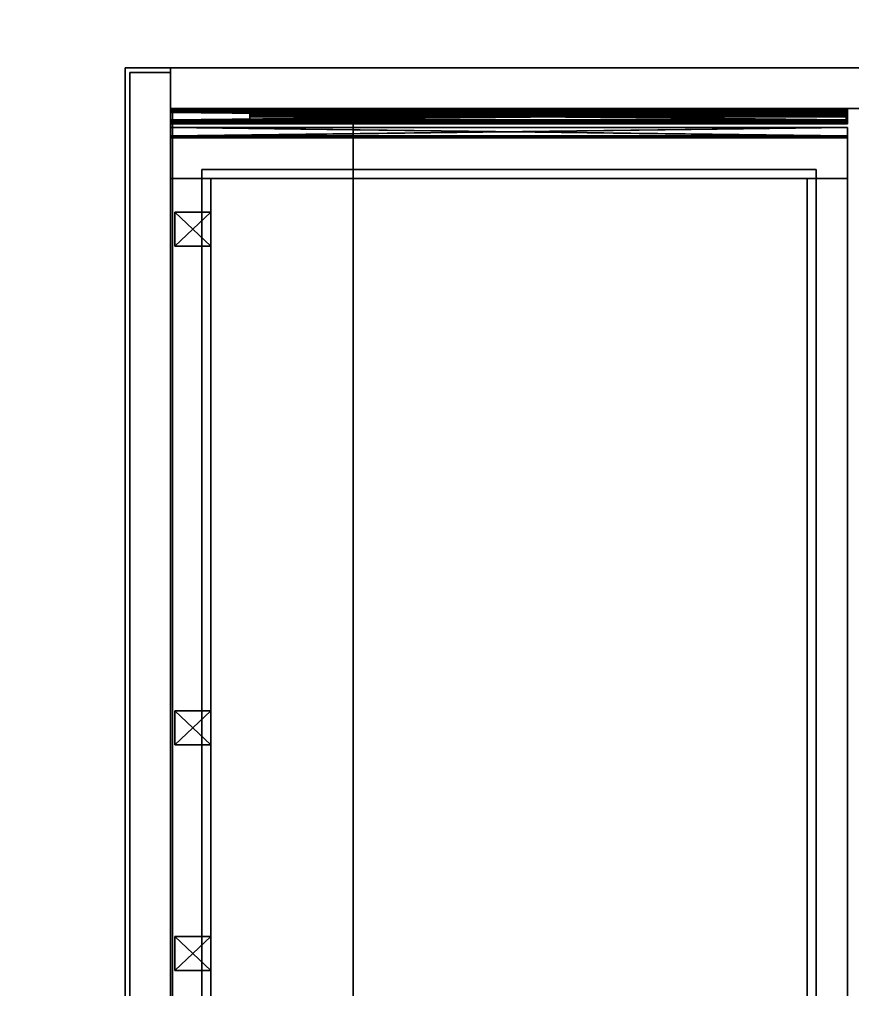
# Model space of a CAD drawing. Extents: x 0 to 4956, y -4930 to 0.
# Drawn here: x 4399.1 to 4768.2, y -3878.3 to -3448.4 of the extents above; entities that cross this region are included whole.
import ezdxf

# ---------------------------------------------------------------- set-up
doc = ezdxf.new("R2010")
doc.units = 0
for name, color, linetype in [('LAYER0', 7, 'CONTINUOUS'), ('LAYER1225', 45, 'CONTINUOUS'), ('LAYER1234', 45, 'CONTINUOUS'), ('LAYER1243', 45, 'CONTINUOUS'), ('LAYER1246', 45, 'CONTINUOUS'), ('LAYER1248', 45, 'CONTINUOUS'), ('LAYER1249', 7, 'CONTINUOUS'), ('LAYER1250', 7, 'CONTINUOUS'), ('LAYER1252', 253, 'CONTINUOUS'), ('LAYER1253', 253, 'CONTINUOUS'), ('LAYER1254', 253, 'CONTINUOUS'), ('LAYER1255', 7, 'CONTINUOUS'), ('LAYER1258', 254, 'CONTINUOUS'), ('LAYER1259', 7, 'CONTINUOUS'), ('LAYER1260', 7, 'CONTINUOUS')]:
    doc.layers.add(name, color=color, linetype=linetype)

msp = doc.modelspace()

# ---------------------------------------------------------------- linework, layer by layer
at = {"layer": 'LAYER0', "invisible_edges": 1}
for points in [[(4956, 0), (0, -4930), (0, 0), (4956, 0)], [(4956, -4930, 5), (0, 0, 5), (0, -4930, 5), (4956, -4930, 5)], [(0, 0, 5), (4956, -4930, 5), (4956, 0, 5), (0, 0, 5)], [(0, -4930), (4956, 0), (4956, -4930), (0, -4930)]]:
    msp.add_3dface(points, dxfattribs=at)
at = {"layer": 'LAYER1225', "invisible_edges": 1}
for points in [[(4816, -4169.844, 555), (4446, -3469.844, 555), (4816, -3469.844, 555), (4816, -4169.844, 555)], [(4446, -3469.844, 555), (4816, -4169.844, 555), (4446, -4169.844, 555), (4446, -3469.844, 555)], [(4816, -3469.844, 573), (4446, -3469.844, 555), (4446, -3469.844, 573), (4816, -3469.844, 573)], [(4446, -3469.844, 555), (4816, -3469.844, 573), (4816, -3469.844, 555), (4446, -3469.844, 555)], [(4446, -4169.844, 573), (4446, -3469.844, 555), (4446, -4169.844, 555), (4446, -4169.844, 573)], [(4446, -3469.844, 555), (4446, -4169.844, 573), (4446, -3469.844, 573), (4446, -3469.844, 555)], [(4446, -4169.844, 573), (4816, -3469.844, 573), (4446, -3469.844, 573), (4446, -4169.844, 573)], [(4816, -3469.844, 573), (4446, -4169.844, 573), (4816, -4169.844, 573), (4816, -3469.844, 573)]]:
    msp.add_3dface(points, dxfattribs=at)
at = {"layer": 'LAYER1234', "invisible_edges": 1}
for points in [[(4816, -4151.844, 306), (4466, -3487.844, 306), (4816, -3487.844, 306), (4816, -4151.844, 306)], [(4466, -3487.844, 306), (4816, -4151.844, 306), (4466, -4151.844, 306), (4466, -3487.844, 306)], [(4816, -3487.844, 324), (4466, -3487.844, 306), (4466, -3487.844, 324), (4816, -3487.844, 324)], [(4466, -3487.844, 306), (4816, -3487.844, 324), (4816, -3487.844, 306), (4466, -3487.844, 306)], [(4466, -4151.844, 324), (4466, -3487.844, 306), (4466, -4151.844, 306), (4466, -4151.844, 324)], [(4466, -3487.844, 306), (4466, -4151.844, 324), (4466, -3487.844, 324), (4466, -3487.844, 306)], [(4466, -4151.844, 324), (4816, -3487.844, 324), (4466, -3487.844, 324), (4466, -4151.844, 324)], [(4816, -3487.844, 324), (4466, -4151.844, 324), (4816, -4151.844, 324), (4816, -3487.844, 324)]]:
    msp.add_3dface(points, dxfattribs=at)
at = {"layer": 'LAYER1243', "invisible_edges": 1}
for points in [[(4816, -3469.844, 305), (4466, -3487.844, 305), (4466, -3469.844, 305), (4816, -3469.844, 305)], [(4466, -3487.844, 305), (4816, -3469.844, 305), (4816, -3487.844, 305), (4466, -3487.844, 305)], [(4466, -3469.844, 555), (4466, -3487.844, 305), (4466, -3487.844, 555), (4466, -3469.844, 555)], [(4466, -3487.844, 305), (4466, -3469.844, 555), (4466, -3469.844, 305), (4466, -3487.844, 305)], [(4816, -3487.844, 555), (4466, -3469.844, 555), (4466, -3487.844, 555), (4816, -3487.844, 555)], [(4466, -3469.844, 555), (4816, -3487.844, 555), (4816, -3469.844, 555), (4466, -3469.844, 555)], [(4466, -3469.844, 555), (4816, -3469.844, 305), (4466, -3469.844, 305), (4466, -3469.844, 555)], [(4816, -3469.844, 305), (4466, -3469.844, 555), (4816, -3469.844, 555), (4816, -3469.844, 305)], [(4816, -3487.844, 555), (4466, -3487.844, 305), (4816, -3487.844, 305), (4816, -3487.844, 555)], [(4466, -3487.844, 305), (4816, -3487.844, 555), (4466, -3487.844, 555), (4466, -3487.844, 305)]]:
    msp.add_3dface(points, dxfattribs=at)
at = {"layer": 'LAYER1246', "invisible_edges": 1}
for points in [[(4547, -4151.844, 536.5), (4467, -3487.844, 536.5), (4547, -3487.844, 536.5), (4547, -4151.844, 536.5)], [(4467, -3487.844, 536.5), (4547, -4151.844, 536.5), (4467, -4151.844, 536.5), (4467, -3487.844, 536.5)], [(4547, -3487.844, 554.5), (4467, -3487.844, 536.5), (4467, -3487.844, 554.5), (4547, -3487.844, 554.5)], [(4467, -3487.844, 536.5), (4547, -3487.844, 554.5), (4547, -3487.844, 536.5), (4467, -3487.844, 536.5)], [(4467, -4151.844, 554.5), (4467, -3487.844, 536.5), (4467, -4151.844, 536.5), (4467, -4151.844, 554.5)], [(4467, -3487.844, 536.5), (4467, -4151.844, 554.5), (4467, -3487.844, 554.5), (4467, -3487.844, 536.5)], [(4467, -4151.844, 554.5), (4547, -3487.844, 554.5), (4467, -3487.844, 554.5), (4467, -4151.844, 554.5)], [(4547, -3487.844, 554.5), (4467, -4151.844, 554.5), (4547, -4151.844, 554.5), (4547, -3487.844, 554.5)], [(4547, -3487.844, 554.5), (4547, -4151.844, 536.5), (4547, -3487.844, 536.5), (4547, -3487.844, 554.5)], [(4547, -4151.844, 536.5), (4547, -3487.844, 554.5), (4547, -4151.844, 554.5), (4547, -4151.844, 536.5)]]:
    msp.add_3dface(points, dxfattribs=at)
at = {"layer": 'LAYER1248', "invisible_edges": 1}
for points in [[(4448, -3471.844, 308), (4466, -4167.844, 308), (4448, -4167.844, 308), (4448, -3471.844, 308)], [(4466, -4167.844, 308), (4448, -3471.844, 308), (4466, -3471.844, 308), (4466, -4167.844, 308)], [(4466, -3471.844, 551), (4448, -4167.844, 551), (4466, -4167.844, 551), (4466, -3471.844, 551)], [(4448, -4167.844, 551), (4466, -3471.844, 551), (4448, -3471.844, 551), (4448, -4167.844, 551)], [(4448, -3471.844, 308), (4466, -3471.844, 551), (4466, -3471.844, 308), (4448, -3471.844, 308)], [(4466, -3471.844, 551), (4448, -3471.844, 308), (4448, -3471.844, 551), (4466, -3471.844, 551)], [(4448, -4167.844, 551), (4448, -3471.844, 308), (4448, -4167.844, 308), (4448, -4167.844, 551)], [(4448, -3471.844, 308), (4448, -4167.844, 551), (4448, -3471.844, 551), (4448, -3471.844, 308)], [(4466, -3471.844, 551), (4466, -4167.844, 308), (4466, -3471.844, 308), (4466, -3471.844, 551)], [(4466, -4167.844, 308), (4466, -3471.844, 551), (4466, -4167.844, 551), (4466, -4167.844, 308)]]:
    msp.add_3dface(points, dxfattribs=at)
at = {"layer": 'LAYER1249', "invisible_edges": 1}
for points in [[(4748, -3518.844, 530), (4766, -3518.844, 330), (4748, -3518.844, 330), (4748, -3518.844, 530)], [(4766, -3518.844, 330), (4748, -3518.844, 530), (4766, -3518.844, 530), (4766, -3518.844, 330)], [(4748, -4120.844, 330), (4766, -3518.844, 330), (4766, -4120.844, 330), (4748, -4120.844, 330)], [(4766, -3518.844, 330), (4748, -4120.844, 330), (4748, -3518.844, 330), (4766, -3518.844, 330)], [(4748, -3518.844, 530), (4766, -4120.844, 530), (4766, -3518.844, 530), (4748, -3518.844, 530)], [(4766, -4120.844, 530), (4748, -3518.844, 530), (4748, -4120.844, 530), (4766, -4120.844, 530)], [(4748, -4120.844, 330), (4748, -3518.844, 530), (4748, -3518.844, 330), (4748, -4120.844, 330)], [(4748, -3518.844, 530), (4748, -4120.844, 330), (4748, -4120.844, 530), (4748, -3518.844, 530)], [(4766, -4120.844, 530), (4766, -3518.844, 330), (4766, -3518.844, 530), (4766, -4120.844, 530)], [(4766, -3518.844, 330), (4766, -4120.844, 530), (4766, -4120.844, 330), (4766, -3518.844, 330)]]:
    msp.add_3dface(points, dxfattribs=at)
at = {"layer": 'LAYER1250', "invisible_edges": 1}
for points in [[(4466, -3518.844, 530), (4466, -4120.844, 330), (4466, -4120.844, 530), (4466, -3518.844, 530)], [(4466, -4120.844, 330), (4466, -3518.844, 530), (4466, -3518.844, 330), (4466, -4120.844, 330)], [(4484, -3518.844, 330), (4466, -4120.844, 330), (4466, -3518.844, 330), (4484, -3518.844, 330)], [(4466, -4120.844, 330), (4484, -3518.844, 330), (4484, -4120.844, 330), (4466, -4120.844, 330)], [(4466, -3518.844, 530), (4484, -3518.844, 330), (4466, -3518.844, 330), (4466, -3518.844, 530)], [(4484, -3518.844, 330), (4466, -3518.844, 530), (4484, -3518.844, 530), (4484, -3518.844, 330)], [(4484, -4120.844, 530), (4466, -3518.844, 530), (4466, -4120.844, 530), (4484, -4120.844, 530)], [(4466, -3518.844, 530), (4484, -4120.844, 530), (4484, -3518.844, 530), (4466, -3518.844, 530)], [(4484, -3518.844, 330), (4484, -4120.844, 530), (4484, -4120.844, 330), (4484, -3518.844, 330)], [(4484, -4120.844, 530), (4484, -3518.844, 330), (4484, -3518.844, 530), (4484, -4120.844, 530)]]:
    msp.add_3dface(points, dxfattribs=at)
at = {"layer": 'LAYER1252'}
for points in [[(4468, -3548.844, 415), (4468, -3533.844, 415), (4484, -3548.844, 415), (4468, -3548.844, 415)], [(4484, -3548.844, 415), (4468, -3533.844, 415), (4484, -3533.844, 415), (4484, -3548.844, 415)], [(4484, -3548.844, 430), (4484, -3533.844, 430), (4468, -3548.844, 430), (4484, -3548.844, 430)], [(4468, -3548.844, 430), (4484, -3533.844, 430), (4468, -3533.844, 430), (4468, -3548.844, 430)], [(4468, -3548.844, 415), (4468, -3548.844, 430), (4468, -3533.844, 415), (4468, -3548.844, 415)], [(4468, -3533.844, 415), (4468, -3548.844, 430), (4468, -3533.844, 430), (4468, -3533.844, 415)], [(4468, -3533.844, 415), (4468, -3533.844, 430), (4484, -3533.844, 415), (4468, -3533.844, 415)], [(4484, -3533.844, 415), (4468, -3533.844, 430), (4484, -3533.844, 430), (4484, -3533.844, 415)], [(4484, -3548.844, 415), (4484, -3533.844, 415), (4484, -3548.844, 430), (4484, -3548.844, 415)], [(4484, -3548.844, 430), (4484, -3533.844, 415), (4484, -3533.844, 430), (4484, -3548.844, 430)], [(4484, -3548.844, 415), (4484, -3548.844, 430), (4468, -3548.844, 415), (4484, -3548.844, 415)], [(4468, -3548.844, 415), (4484, -3548.844, 430), (4468, -3548.844, 430), (4468, -3548.844, 415)]]:
    msp.add_3dface(points, dxfattribs=at)
at = {"layer": 'LAYER1253'}
for points in [[(4468, -3869.844, 415), (4468, -3854.844, 415), (4484, -3869.844, 415), (4468, -3869.844, 415)], [(4484, -3869.844, 415), (4468, -3854.844, 415), (4484, -3854.844, 415), (4484, -3869.844, 415)], [(4484, -3869.844, 430), (4484, -3854.844, 430), (4468, -3869.844, 430), (4484, -3869.844, 430)], [(4468, -3869.844, 430), (4484, -3854.844, 430), (4468, -3854.844, 430), (4468, -3869.844, 430)], [(4468, -3869.844, 415), (4468, -3869.844, 430), (4468, -3854.844, 415), (4468, -3869.844, 415)], [(4468, -3854.844, 415), (4468, -3869.844, 430), (4468, -3854.844, 430), (4468, -3854.844, 415)], [(4468, -3854.844, 415), (4468, -3854.844, 430), (4484, -3854.844, 415), (4468, -3854.844, 415)], [(4484, -3854.844, 415), (4468, -3854.844, 430), (4484, -3854.844, 430), (4484, -3854.844, 415)], [(4484, -3869.844, 415), (4484, -3854.844, 415), (4484, -3869.844, 430), (4484, -3869.844, 415)], [(4484, -3869.844, 430), (4484, -3854.844, 415), (4484, -3854.844, 430), (4484, -3869.844, 430)], [(4484, -3869.844, 415), (4484, -3869.844, 430), (4468, -3869.844, 415), (4484, -3869.844, 415)], [(4468, -3869.844, 415), (4484, -3869.844, 430), (4468, -3869.844, 430), (4468, -3869.844, 415)]]:
    msp.add_3dface(points, dxfattribs=at)
at = {"layer": 'LAYER1254'}
for points in [[(4468, -3769.844, 415), (4468, -3754.844, 415), (4484, -3769.844, 415), (4468, -3769.844, 415)], [(4484, -3769.844, 415), (4468, -3754.844, 415), (4484, -3754.844, 415), (4484, -3769.844, 415)], [(4484, -3769.844, 430), (4484, -3754.844, 430), (4468, -3769.844, 430), (4484, -3769.844, 430)], [(4468, -3769.844, 430), (4484, -3754.844, 430), (4468, -3754.844, 430), (4468, -3769.844, 430)], [(4468, -3769.844, 415), (4468, -3769.844, 430), (4468, -3754.844, 415), (4468, -3769.844, 415)], [(4468, -3754.844, 415), (4468, -3769.844, 430), (4468, -3754.844, 430), (4468, -3754.844, 415)], [(4468, -3754.844, 415), (4468, -3754.844, 430), (4484, -3754.844, 415), (4468, -3754.844, 415)], [(4484, -3754.844, 415), (4468, -3754.844, 430), (4484, -3754.844, 430), (4484, -3754.844, 415)], [(4484, -3769.844, 415), (4484, -3754.844, 415), (4484, -3769.844, 430), (4484, -3769.844, 415)], [(4484, -3769.844, 430), (4484, -3754.844, 415), (4484, -3754.844, 430), (4484, -3769.844, 430)], [(4484, -3769.844, 415), (4484, -3769.844, 430), (4468, -3769.844, 415), (4484, -3769.844, 415)], [(4468, -3769.844, 415), (4484, -3769.844, 430), (4468, -3769.844, 430), (4468, -3769.844, 415)]]:
    msp.add_3dface(points, dxfattribs=at)
at = {"layer": 'LAYER1255', "invisible_edges": 1}
for points in [[(4466, -3500.844, 330), (4766, -3518.844, 330), (4466, -3518.844, 330), (4466, -3500.844, 330)], [(4766, -3518.844, 330), (4466, -3500.844, 330), (4766, -3500.844, 330), (4766, -3518.844, 330)], [(4466, -3518.844, 530), (4466, -3500.844, 330), (4466, -3518.844, 330), (4466, -3518.844, 530)], [(4466, -3500.844, 330), (4466, -3518.844, 530), (4466, -3500.844, 530), (4466, -3500.844, 330)], [(4766, -3500.844, 530), (4466, -3518.844, 530), (4766, -3518.844, 530), (4766, -3500.844, 530)], [(4466, -3518.844, 530), (4766, -3500.844, 530), (4466, -3500.844, 530), (4466, -3518.844, 530)], [(4466, -3500.844, 330), (4766, -3500.844, 530), (4766, -3500.844, 330), (4466, -3500.844, 330)], [(4766, -3500.844, 530), (4466, -3500.844, 330), (4466, -3500.844, 530), (4766, -3500.844, 530)], [(4766, -3500.844, 530), (4766, -3518.844, 330), (4766, -3500.844, 330), (4766, -3500.844, 530)], [(4766, -3518.844, 330), (4766, -3500.844, 530), (4766, -3518.844, 530), (4766, -3518.844, 330)], [(4466, -3518.844, 530), (4766, -3518.844, 330), (4766, -3518.844, 530), (4466, -3518.844, 530)], [(4766, -3518.844, 330), (4466, -3518.844, 530), (4466, -3518.844, 330), (4766, -3518.844, 330)]]:
    msp.add_3dface(points, dxfattribs=at)
at = {"layer": 'LAYER1258'}
for points in [[(4466, -3496.294, 441.5), (4466, -3500.114, 441.5), (4766, -3500.114, 441.5), (4466, -3496.294, 441.5)], [(4466, -3496.294, 441.5), (4766, -3500.114, 441.5), (4766, -3496.294, 441.5), (4466, -3496.294, 441.5)], [(4466, -3496.294, 440.47), (4466, -3496.294, 441.5), (4766, -3496.294, 441.5), (4466, -3496.294, 440.47)], [(4466, -3496.294, 440.47), (4766, -3496.294, 441.5), (4766, -3496.294, 440.47), (4466, -3496.294, 440.47)], [(4466, -3499.904, 440.47), (4466, -3496.294, 440.47), (4766, -3496.294, 440.47), (4466, -3499.904, 440.47)], [(4466, -3499.904, 440.47), (4766, -3496.294, 440.47), (4766, -3499.904, 440.47), (4466, -3499.904, 440.47)], [(4466, -3496.294, 419.06), (4466, -3499.904, 419.06), (4766, -3499.904, 419.06), (4466, -3496.294, 419.06)], [(4466, -3496.294, 419.06), (4766, -3499.904, 419.06), (4766, -3496.294, 419.06), (4466, -3496.294, 419.06)], [(4466, -3496.294, 418.02), (4466, -3496.294, 419.06), (4766, -3496.294, 419.06), (4466, -3496.294, 418.02)], [(4466, -3496.294, 418.02), (4766, -3496.294, 419.06), (4766, -3496.294, 418.02), (4466, -3496.294, 418.02)], [(4466, -3500.114, 418.02), (4466, -3496.294, 418.02), (4766, -3496.294, 418.02), (4466, -3500.114, 418.02)], [(4466, -3500.114, 418.02), (4766, -3496.294, 418.02), (4766, -3500.114, 418.02), (4466, -3500.114, 418.02)], [(4466, -3499.904, 419.06), (4466, -3499.904, 440.47), (4766, -3499.904, 440.47), (4466, -3499.904, 419.06)], [(4466, -3499.904, 419.06), (4766, -3499.904, 440.47), (4766, -3499.904, 419.06), (4466, -3499.904, 419.06)], [(4466, -3500.594, 441.26), (4766, -3500.594, 441.26), (4766, -3500.114, 441.5), (4466, -3500.594, 441.26)], [(4466, -3500.594, 441.26), (4766, -3500.114, 441.5), (4466, -3500.114, 441.5), (4466, -3500.594, 441.26)], [(4466, -3500.114, 418.02), (4766, -3500.114, 418.02), (4766, -3500.594, 418.26), (4466, -3500.114, 418.02)], [(4466, -3500.114, 418.02), (4766, -3500.594, 418.26), (4466, -3500.594, 418.26), (4466, -3500.114, 418.02)], [(4466, -3500.794, 440.7), (4766, -3500.794, 440.7), (4766, -3500.594, 441.26), (4466, -3500.794, 440.7)], [(4466, -3500.794, 440.7), (4766, -3500.594, 441.26), (4466, -3500.594, 441.26), (4466, -3500.794, 440.7)], [(4466, -3500.594, 418.26), (4766, -3500.594, 418.26), (4766, -3500.794, 418.81), (4466, -3500.594, 418.26)], [(4466, -3500.594, 418.26), (4766, -3500.794, 418.81), (4466, -3500.794, 418.81), (4466, -3500.594, 418.26)], [(4466, -3500.794, 440.7), (4466, -3500.794, 418.81), (4766, -3500.794, 418.81), (4466, -3500.794, 440.7)], [(4466, -3500.794, 440.7), (4766, -3500.794, 418.81), (4766, -3500.794, 440.7), (4466, -3500.794, 440.7)]]:
    msp.add_3dface(points, dxfattribs=at)
at = {"layer": 'LAYER1259'}
for points in [[(4466, -3487.844, 413.7), (4466, -3487.844, 454.3), (4765.99, -3487.844, 454.3), (4466, -3487.844, 413.7)], [(4466, -3487.844, 413.7), (4765.99, -3487.844, 454.3), (4765.99, -3487.844, 413.7), (4466, -3487.844, 413.7)], [(4765.99, -3487.844, 454.3), (4466, -3487.844, 454.3), (4466, -3488.374, 455.85), (4765.99, -3487.844, 454.3)], [(4765.99, -3487.844, 454.3), (4466, -3488.374, 455.85), (4765.99, -3488.374, 455.85), (4765.99, -3487.844, 454.3)], [(4765.99, -3488.374, 412.14), (4466, -3488.374, 412.14), (4466, -3487.844, 413.7), (4765.99, -3488.374, 412.14)], [(4765.99, -3488.374, 412.14), (4466, -3487.844, 413.7), (4765.99, -3487.844, 413.7), (4765.99, -3488.374, 412.14)], [(4765.99, -3487.844, 454.3), (4466, -3488.374, 455.85), (4466, -3487.844, 454.3), (4765.99, -3487.844, 454.3)], [(4466, -3487.844, 413.7), (4765.99, -3487.844, 454.3), (4466, -3487.844, 454.3), (4466, -3487.844, 413.7)], [(4765.99, -3487.844, 454.3), (4765.99, -3488.374, 455.85), (4466, -3488.374, 455.85), (4765.99, -3487.844, 454.3)], [(4466, -3487.844, 413.7), (4765.99, -3487.844, 413.7), (4765.99, -3487.844, 454.3), (4466, -3487.844, 413.7)], [(4765.99, -3488.374, 412.14), (4765.99, -3487.844, 413.7), (4466, -3487.844, 413.7), (4765.99, -3488.374, 412.14)], [(4765.99, -3488.374, 412.14), (4466, -3487.844, 413.7), (4466, -3488.374, 412.14), (4765.99, -3488.374, 412.14)], [(4765.99, -3488.374, 455.85), (4466, -3488.374, 455.85), (4466, -3489.644, 456.5), (4765.99, -3488.374, 455.85)], [(4765.99, -3488.374, 455.85), (4466, -3489.644, 456.5), (4765.99, -3489.644, 456.5), (4765.99, -3488.374, 455.85)], [(4765.99, -3489.644, 411.5), (4466, -3489.644, 411.5), (4466, -3488.374, 412.14), (4765.99, -3489.644, 411.5)], [(4765.99, -3489.644, 411.5), (4466, -3488.374, 412.14), (4765.99, -3488.374, 412.14), (4765.99, -3489.644, 411.5)], [(4765.99, -3488.374, 455.85), (4765.99, -3489.644, 456.5), (4466, -3489.644, 456.5), (4765.99, -3488.374, 455.85)], [(4765.99, -3488.374, 455.85), (4466, -3489.644, 456.5), (4466, -3488.374, 455.85), (4765.99, -3488.374, 455.85)], [(4765.99, -3489.644, 411.5), (4466, -3488.374, 412.14), (4466, -3489.644, 411.5), (4765.99, -3489.644, 411.5)], [(4765.99, -3489.644, 411.5), (4765.99, -3488.374, 412.14), (4466, -3488.374, 412.14), (4765.99, -3489.644, 411.5)], [(4466, -3488.754, 454.3), (4765.99, -3488.754, 454.3), (4765.99, -3489.004, 455.08), (4466, -3488.754, 454.3)], [(4466, -3488.754, 454.3), (4765.99, -3489.004, 455.08), (4466, -3489.004, 455.08), (4466, -3488.754, 454.3)], [(4466, -3488.754, 454.3), (4466, -3488.754, 413.7), (4765.99, -3488.754, 413.7), (4466, -3488.754, 454.3)], [(4466, -3488.754, 454.3), (4765.99, -3488.754, 413.7), (4765.99, -3488.754, 454.3), (4466, -3488.754, 454.3)], [(4466, -3489.004, 412.92), (4765.99, -3489.004, 412.92), (4765.99, -3488.754, 413.7), (4466, -3489.004, 412.92)], [(4466, -3489.004, 412.92), (4765.99, -3488.754, 413.7), (4466, -3488.754, 413.7), (4466, -3489.004, 412.92)], [(4466, -3488.754, 454.3), (4466, -3489.004, 455.08), (4765.99, -3489.004, 455.08), (4466, -3488.754, 454.3)], [(4466, -3488.754, 454.3), (4765.99, -3488.754, 413.7), (4466, -3488.754, 413.7), (4466, -3488.754, 454.3)], [(4466, -3488.754, 454.3), (4765.99, -3489.004, 455.08), (4765.99, -3488.754, 454.3), (4466, -3488.754, 454.3)], [(4466, -3488.754, 454.3), (4765.99, -3488.754, 454.3), (4765.99, -3488.754, 413.7), (4466, -3488.754, 454.3)], [(4466, -3489.004, 412.92), (4466, -3488.754, 413.7), (4765.99, -3488.754, 413.7), (4466, -3489.004, 412.92)], [(4466, -3489.004, 412.92), (4765.99, -3488.754, 413.7), (4765.99, -3489.004, 412.92), (4466, -3489.004, 412.92)], [(4466, -3489.004, 455.08), (4765.99, -3489.004, 455.08), (4765.99, -3489.644, 455.4), (4466, -3489.004, 455.08)], [(4466, -3489.004, 455.08), (4765.99, -3489.644, 455.4), (4466, -3489.644, 455.4), (4466, -3489.004, 455.08)], [(4466, -3489.004, 412.92), (4466, -3489.644, 412.6), (4765.99, -3489.644, 412.6), (4466, -3489.004, 412.92)], [(4466, -3489.004, 412.92), (4765.99, -3489.644, 412.6), (4765.99, -3489.004, 412.92), (4466, -3489.004, 412.92)], [(4466, -3489.004, 455.08), (4466, -3489.644, 455.4), (4765.99, -3489.644, 455.4), (4466, -3489.004, 455.08)], [(4466, -3489.004, 455.08), (4765.99, -3489.644, 455.4), (4765.99, -3489.004, 455.08), (4466, -3489.004, 455.08)], [(4466, -3489.004, 412.92), (4765.99, -3489.644, 412.6), (4466, -3489.644, 412.6), (4466, -3489.004, 412.92)], [(4466, -3489.004, 412.92), (4765.99, -3489.004, 412.92), (4765.99, -3489.644, 412.6), (4466, -3489.004, 412.92)], [(4466, -3489.644, 456.5), (4466, -3492.864, 456.5), (4765.99, -3492.864, 456.5), (4466, -3489.644, 456.5)], [(4466, -3489.644, 456.5), (4765.99, -3492.864, 456.5), (4765.99, -3489.644, 456.5), (4466, -3489.644, 456.5)], [(4466, -3492.864, 455.4), (4466, -3489.644, 455.4), (4765.99, -3489.644, 455.4), (4466, -3492.864, 455.4)], [(4466, -3492.864, 455.4), (4765.99, -3489.644, 455.4), (4765.99, -3492.864, 455.4), (4466, -3492.864, 455.4)], [(4466, -3492.864, 411.5), (4466, -3489.644, 411.5), (4765.99, -3489.644, 411.5), (4466, -3492.864, 411.5)], [(4466, -3492.864, 411.5), (4765.99, -3489.644, 411.5), (4765.99, -3492.864, 411.5), (4466, -3492.864, 411.5)], [(4466, -3489.644, 412.6), (4466, -3492.864, 412.6), (4765.99, -3492.864, 412.6), (4466, -3489.644, 412.6)], [(4466, -3489.644, 412.6), (4765.99, -3492.864, 412.6), (4765.99, -3489.644, 412.6), (4466, -3489.644, 412.6)], [(4466, -3492.864, 455.4), (4765.99, -3489.644, 455.4), (4466, -3489.644, 455.4), (4466, -3492.864, 455.4)], [(4466, -3489.644, 456.5), (4765.99, -3492.864, 456.5), (4466, -3492.864, 456.5), (4466, -3489.644, 456.5)], [(4466, -3489.644, 456.5), (4765.99, -3489.644, 456.5), (4765.99, -3492.864, 456.5), (4466, -3489.644, 456.5)], [(4466, -3492.864, 455.4), (4765.99, -3492.864, 455.4), (4765.99, -3489.644, 455.4), (4466, -3492.864, 455.4)], [(4466, -3492.864, 411.5), (4765.99, -3489.644, 411.5), (4466, -3489.644, 411.5), (4466, -3492.864, 411.5)], [(4466, -3492.864, 411.5), (4765.99, -3492.864, 411.5), (4765.99, -3489.644, 411.5), (4466, -3492.864, 411.5)], [(4466, -3489.644, 412.6), (4765.99, -3489.644, 412.6), (4765.99, -3492.864, 412.6), (4466, -3489.644, 412.6)], [(4466, -3489.644, 412.6), (4765.99, -3492.864, 412.6), (4466, -3492.864, 412.6), (4466, -3489.644, 412.6)], [(4765.34, -3489.314, 415.73), (4501.16, -3489.314, 415.73), (4501.16, -3488.944, 416.88), (4765.34, -3489.314, 415.73)], [(4765.34, -3489.314, 415.73), (4501.16, -3488.944, 416.88), (4765.34, -3488.944, 416.88), (4765.34, -3489.314, 415.73)], [(4765.34, -3488.944, 419.34), (4765.34, -3488.944, 416.88), (4501.16, -3488.944, 416.88), (4765.34, -3488.944, 419.34)], [(4765.34, -3488.944, 419.34), (4501.16, -3488.944, 416.88), (4501.16, -3488.944, 419.34), (4765.34, -3488.944, 419.34)], [(4765.34, -3489.174, 420.23), (4765.34, -3488.944, 419.34), (4501.16, -3488.944, 419.34), (4765.34, -3489.174, 420.23)], [(4765.34, -3489.174, 420.23), (4501.16, -3488.944, 419.34), (4501.16, -3489.174, 420.23), (4765.34, -3489.174, 420.23)], [(4765.34, -3488.944, 438.7), (4765.34, -3489.174, 437.81), (4501.16, -3489.174, 437.81), (4765.34, -3488.944, 438.7)], [(4765.34, -3488.944, 438.7), (4501.16, -3489.174, 437.81), (4501.16, -3488.944, 438.7), (4765.34, -3488.944, 438.7)], [(4765.34, -3488.944, 440.7), (4765.34, -3488.944, 438.7), (4501.16, -3488.944, 438.7), (4765.34, -3488.944, 440.7)], [(4765.34, -3488.944, 440.7), (4501.16, -3488.944, 438.7), (4501.16, -3488.944, 440.7), (4765.34, -3488.944, 440.7)], [(4765.34, -3488.944, 440.7), (4501.16, -3488.944, 440.7), (4501.16, -3489.344, 441.83), (4765.34, -3488.944, 440.7)], [(4765.34, -3488.944, 440.7), (4501.16, -3489.344, 441.83), (4765.34, -3489.344, 441.83), (4765.34, -3488.944, 440.7)], [(4765.34, -3488.944, 440.7), (4501.16, -3488.944, 440.7), (4501.16, -3488.944, 438.7), (4765.34, -3488.944, 440.7)], [(4765.34, -3488.944, 440.7), (4501.16, -3489.344, 441.83), (4501.16, -3488.944, 440.7), (4765.34, -3488.944, 440.7)], [(4765.34, -3488.944, 438.7), (4501.16, -3488.944, 438.7), (4501.16, -3489.174, 437.81), (4765.34, -3488.944, 438.7)], [(4765.34, -3488.944, 419.34), (4501.16, -3488.944, 419.34), (4501.16, -3488.944, 416.88), (4765.34, -3488.944, 419.34)], [(4765.34, -3489.174, 420.23), (4501.16, -3489.174, 420.23), (4501.16, -3488.944, 419.34), (4765.34, -3489.174, 420.23)], [(4765.34, -3489.314, 415.73), (4501.16, -3488.944, 416.88), (4501.16, -3489.314, 415.73), (4765.34, -3489.314, 415.73)], [(4765.34, -3488.944, 438.7), (4501.16, -3489.174, 437.81), (4765.34, -3489.174, 437.81), (4765.34, -3488.944, 438.7)], [(4765.34, -3488.944, 440.7), (4501.16, -3488.944, 438.7), (4765.34, -3488.944, 438.7), (4765.34, -3488.944, 440.7)], [(4765.34, -3488.944, 440.7), (4765.34, -3489.344, 441.83), (4501.16, -3489.344, 441.83), (4765.34, -3488.944, 440.7)], [(4765.34, -3489.174, 420.23), (4501.16, -3488.944, 419.34), (4765.34, -3488.944, 419.34), (4765.34, -3489.174, 420.23)], [(4765.34, -3488.944, 419.34), (4501.16, -3488.944, 416.88), (4765.34, -3488.944, 416.88), (4765.34, -3488.944, 419.34)], [(4765.34, -3489.314, 415.73), (4765.34, -3488.944, 416.88), (4501.16, -3488.944, 416.88), (4765.34, -3489.314, 415.73)], [(4765.34, -3489.174, 420.23), (4501.16, -3489.174, 420.23), (4501.16, -3489.814, 420.81), (4765.34, -3489.174, 420.23)], [(4765.34, -3489.174, 420.23), (4501.16, -3489.814, 420.81), (4765.34, -3489.814, 420.81), (4765.34, -3489.174, 420.23)], [(4765.34, -3489.814, 429.63), (4501.16, -3489.814, 429.63), (4501.16, -3489.174, 437.81), (4765.34, -3489.814, 429.63)], [(4765.34, -3489.814, 429.63), (4501.16, -3489.174, 437.81), (4765.34, -3489.174, 437.81), (4765.34, -3489.814, 429.63)], [(4765.34, -3489.814, 429.63), (4501.16, -3489.174, 437.81), (4501.16, -3489.814, 429.63), (4765.34, -3489.814, 429.63)], [(4765.34, -3489.174, 420.23), (4501.16, -3489.814, 420.81), (4501.16, -3489.174, 420.23), (4765.34, -3489.174, 420.23)], [(4765.34, -3489.814, 429.63), (4765.34, -3489.174, 437.81), (4501.16, -3489.174, 437.81), (4765.34, -3489.814, 429.63)], [(4765.34, -3489.174, 420.23), (4765.34, -3489.814, 420.81), (4501.16, -3489.814, 420.81), (4765.34, -3489.174, 420.23)], [(4765.34, -3489.314, 415.73), (4765.34, -3490.334, 415.29), (4501.16, -3490.334, 415.29), (4765.34, -3489.314, 415.73)], [(4765.34, -3489.314, 415.73), (4501.16, -3490.334, 415.29), (4501.16, -3489.314, 415.73), (4765.34, -3489.314, 415.73)], [(4765.34, -3489.314, 415.73), (4501.16, -3489.314, 415.73), (4501.16, -3490.334, 415.29), (4765.34, -3489.314, 415.73)], [(4765.34, -3489.314, 415.73), (4501.16, -3490.334, 415.29), (4765.34, -3490.334, 415.29), (4765.34, -3489.314, 415.73)], [(4765.34, -3489.344, 441.83), (4501.16, -3489.344, 441.83), (4501.16, -3490.334, 442.3), (4765.34, -3489.344, 441.83)], [(4765.34, -3489.344, 441.83), (4501.16, -3490.334, 442.3), (4765.34, -3490.334, 442.3), (4765.34, -3489.344, 441.83)], [(4765.34, -3489.344, 441.83), (4501.16, -3490.334, 442.3), (4501.16, -3489.344, 441.83), (4765.34, -3489.344, 441.83)], [(4765.34, -3489.344, 441.83), (4765.34, -3490.334, 442.3), (4501.16, -3490.334, 442.3), (4765.34, -3489.344, 441.83)], [(4501.16, -3490.444, 421.39), (4765.34, -3490.444, 421.39), (4765.34, -3489.814, 420.81), (4501.16, -3490.444, 421.39)], [(4501.16, -3490.444, 421.39), (4765.34, -3489.814, 420.81), (4501.16, -3489.814, 420.81), (4501.16, -3490.444, 421.39)], [(4501.16, -3489.814, 429.63), (4765.34, -3489.814, 429.63), (4765.34, -3490.444, 429.04), (4501.16, -3489.814, 429.63)], [(4501.16, -3489.814, 429.63), (4765.34, -3490.444, 429.04), (4501.16, -3490.444, 429.04), (4501.16, -3489.814, 429.63)], [(4501.16, -3489.814, 429.63), (4501.16, -3490.444, 429.04), (4765.34, -3490.444, 429.04), (4501.16, -3489.814, 429.63)], [(4501.16, -3490.444, 421.39), (4501.16, -3489.814, 420.81), (4765.34, -3489.814, 420.81), (4501.16, -3490.444, 421.39)], [(4501.16, -3489.814, 429.63), (4765.34, -3490.444, 429.04), (4765.34, -3489.814, 429.63), (4501.16, -3489.814, 429.63)], [(4501.16, -3490.444, 421.39), (4765.34, -3489.814, 420.81), (4765.34, -3490.444, 421.39), (4501.16, -3490.444, 421.39)], [(4501.16, -3489.834, 440.7), (4765.34, -3489.834, 440.7), (4765.34, -3489.974, 441.09), (4501.16, -3489.834, 440.7)], [(4501.16, -3489.834, 440.7), (4765.34, -3489.974, 441.09), (4501.16, -3489.974, 441.09), (4501.16, -3489.834, 440.7)], [(4765.34, -3489.834, 438.7), (4765.34, -3489.834, 440.7), (4501.16, -3489.834, 440.7), (4765.34, -3489.834, 438.7)], [(4765.34, -3489.834, 438.7), (4501.16, -3489.834, 440.7), (4501.16, -3489.834, 438.7), (4765.34, -3489.834, 438.7)], [(4501.16, -3489.924, 438.39), (4765.34, -3489.924, 438.39), (4765.34, -3489.834, 438.7), (4501.16, -3489.924, 438.39)], [(4501.16, -3489.924, 438.39), (4765.34, -3489.834, 438.7), (4501.16, -3489.834, 438.7), (4501.16, -3489.924, 438.39)], [(4501.16, -3489.834, 419.34), (4765.34, -3489.834, 419.34), (4765.34, -3489.924, 419.65), (4501.16, -3489.834, 419.34)], [(4501.16, -3489.834, 419.34), (4765.34, -3489.924, 419.65), (4501.16, -3489.924, 419.65), (4501.16, -3489.834, 419.34)], [(4765.34, -3489.834, 416.85), (4765.34, -3489.834, 419.34), (4501.16, -3489.834, 419.34), (4765.34, -3489.834, 416.85)], [(4765.34, -3489.834, 416.85), (4501.16, -3489.834, 419.34), (4501.16, -3489.834, 416.85), (4765.34, -3489.834, 416.85)], [(4765.34, -3489.944, 416.47), (4765.34, -3489.834, 416.85), (4501.16, -3489.834, 416.85), (4765.34, -3489.944, 416.47)], [(4765.34, -3489.944, 416.47), (4501.16, -3489.834, 416.85), (4501.16, -3489.944, 416.47), (4765.34, -3489.944, 416.47)], [(4765.34, -3489.834, 438.7), (4501.16, -3489.834, 438.7), (4501.16, -3489.834, 440.7), (4765.34, -3489.834, 438.7)], [(4501.16, -3489.834, 440.7), (4501.16, -3489.974, 441.09), (4765.34, -3489.974, 441.09), (4501.16, -3489.834, 440.7)], [(4501.16, -3489.924, 438.39), (4501.16, -3489.834, 438.7), (4765.34, -3489.834, 438.7), (4501.16, -3489.924, 438.39)], [(4765.34, -3489.834, 416.85), (4501.16, -3489.834, 416.85), (4501.16, -3489.834, 419.34), (4765.34, -3489.834, 416.85)], [(4501.16, -3489.834, 419.34), (4501.16, -3489.924, 419.65), (4765.34, -3489.924, 419.65), (4501.16, -3489.834, 419.34)], [(4765.34, -3489.944, 416.47), (4501.16, -3489.944, 416.47), (4501.16, -3489.834, 416.85), (4765.34, -3489.944, 416.47)], [(4765.34, -3489.834, 438.7), (4501.16, -3489.834, 440.7), (4765.34, -3489.834, 440.7), (4765.34, -3489.834, 438.7)], [(4501.16, -3489.834, 440.7), (4765.34, -3489.974, 441.09), (4765.34, -3489.834, 440.7), (4501.16, -3489.834, 440.7)], [(4501.16, -3489.924, 438.39), (4765.34, -3489.834, 438.7), (4765.34, -3489.924, 438.39), (4501.16, -3489.924, 438.39)], [(4765.34, -3489.834, 416.85), (4501.16, -3489.834, 419.34), (4765.34, -3489.834, 419.34), (4765.34, -3489.834, 416.85)], [(4501.16, -3489.834, 419.34), (4765.34, -3489.924, 419.65), (4765.34, -3489.834, 419.34), (4501.16, -3489.834, 419.34)], [(4765.34, -3489.944, 416.47), (4501.16, -3489.834, 416.85), (4765.34, -3489.834, 416.85), (4765.34, -3489.944, 416.47)], [(4501.16, -3490.144, 438.18), (4765.34, -3490.144, 438.18), (4765.34, -3489.924, 438.39), (4501.16, -3490.144, 438.18)], [(4501.16, -3490.144, 438.18), (4765.34, -3489.924, 438.39), (4501.16, -3489.924, 438.39), (4501.16, -3490.144, 438.18)], [(4765.34, -3489.924, 419.65), (4765.34, -3490.144, 419.85), (4501.16, -3490.144, 419.85), (4765.34, -3489.924, 419.65)], [(4765.34, -3489.924, 419.65), (4501.16, -3490.144, 419.85), (4501.16, -3489.924, 419.65), (4765.34, -3489.924, 419.65)], [(4501.16, -3490.144, 438.18), (4501.16, -3489.924, 438.39), (4765.34, -3489.924, 438.39), (4501.16, -3490.144, 438.18)], [(4765.34, -3489.924, 419.65), (4501.16, -3489.924, 419.65), (4501.16, -3490.144, 419.85), (4765.34, -3489.924, 419.65)], [(4501.16, -3490.144, 438.18), (4765.34, -3489.924, 438.39), (4765.34, -3490.144, 438.18), (4501.16, -3490.144, 438.18)], [(4765.34, -3489.924, 419.65), (4501.16, -3490.144, 419.85), (4765.34, -3490.144, 419.85), (4765.34, -3489.924, 419.65)], [(4501.16, -3490.274, 416.33), (4765.34, -3490.274, 416.33), (4765.34, -3489.944, 416.47), (4501.16, -3490.274, 416.33)], [(4501.16, -3490.274, 416.33), (4765.34, -3489.944, 416.47), (4501.16, -3489.944, 416.47), (4501.16, -3490.274, 416.33)], [(4501.16, -3490.274, 416.33), (4501.16, -3489.944, 416.47), (4765.34, -3489.944, 416.47), (4501.16, -3490.274, 416.33)], [(4501.16, -3490.274, 416.33), (4765.34, -3489.944, 416.47), (4765.34, -3490.274, 416.33), (4501.16, -3490.274, 416.33)], [(4765.34, -3489.974, 441.09), (4765.34, -3490.314, 441.26), (4501.16, -3490.314, 441.26), (4765.34, -3489.974, 441.09)], [(4765.34, -3489.974, 441.09), (4501.16, -3490.314, 441.26), (4501.16, -3489.974, 441.09), (4765.34, -3489.974, 441.09)], [(4765.34, -3489.974, 441.09), (4501.16, -3489.974, 441.09), (4501.16, -3490.314, 441.26), (4765.34, -3489.974, 441.09)], [(4765.34, -3489.974, 441.09), (4501.16, -3490.314, 441.26), (4765.34, -3490.314, 441.26), (4765.34, -3489.974, 441.09)], [(4765.34, -3490.144, 438.18), (4501.16, -3490.144, 438.18), (4501.16, -3491.184, 429.62), (4765.34, -3490.144, 438.18)], [(4765.34, -3490.144, 438.18), (4501.16, -3491.184, 429.62), (4765.34, -3491.184, 429.62), (4765.34, -3490.144, 438.18)], [(4765.34, -3491.184, 420.82), (4501.16, -3491.184, 420.82), (4501.16, -3490.144, 419.85), (4765.34, -3491.184, 420.82)], [(4765.34, -3491.184, 420.82), (4501.16, -3490.144, 419.85), (4765.34, -3490.144, 419.85), (4765.34, -3491.184, 420.82)], [(4765.34, -3490.144, 438.18), (4501.16, -3491.184, 429.62), (4501.16, -3490.144, 438.18), (4765.34, -3490.144, 438.18)], [(4765.34, -3491.184, 420.82), (4501.16, -3490.144, 419.85), (4501.16, -3491.184, 420.82), (4765.34, -3491.184, 420.82)], [(4765.34, -3490.144, 438.18), (4765.34, -3491.184, 429.62), (4501.16, -3491.184, 429.62), (4765.34, -3490.144, 438.18)], [(4765.34, -3491.184, 420.82), (4765.34, -3490.144, 419.85), (4501.16, -3490.144, 419.85), (4765.34, -3491.184, 420.82)], [(4765.34, -3490.274, 416.33), (4501.16, -3490.274, 416.33), (4501.16, -3492.814, 416.72), (4765.34, -3490.274, 416.33)], [(4765.34, -3490.274, 416.33), (4501.16, -3492.814, 416.72), (4765.34, -3492.814, 416.72), (4765.34, -3490.274, 416.33)], [(4765.34, -3490.274, 416.33), (4501.16, -3492.814, 416.72), (4501.16, -3490.274, 416.33), (4765.34, -3490.274, 416.33)], [(4765.34, -3490.274, 416.33), (4765.34, -3492.814, 416.72), (4501.16, -3492.814, 416.72), (4765.34, -3490.274, 416.33)], [(4765.34, -3492.814, 440.87), (4501.16, -3492.814, 440.87), (4501.16, -3490.314, 441.26), (4765.34, -3492.814, 440.87)], [(4765.34, -3492.814, 440.87), (4501.16, -3490.314, 441.26), (4765.34, -3490.314, 441.26), (4765.34, -3492.814, 440.87)], [(4765.34, -3492.814, 440.87), (4501.16, -3490.314, 441.26), (4501.16, -3492.814, 440.87), (4765.34, -3492.814, 440.87)], [(4765.34, -3492.814, 440.87), (4765.34, -3490.314, 441.26), (4501.16, -3490.314, 441.26), (4765.34, -3492.814, 440.87)], [(4765.34, -3490.334, 442.3), (4501.16, -3490.334, 442.3), (4501.16, -3492.874, 441.9), (4765.34, -3490.334, 442.3)], [(4765.34, -3490.334, 442.3), (4501.16, -3492.874, 441.9), (4765.34, -3492.874, 441.9), (4765.34, -3490.334, 442.3)], [(4765.34, -3492.874, 415.69), (4501.16, -3492.874, 415.69), (4501.16, -3490.334, 415.29), (4765.34, -3492.874, 415.69)], [(4765.34, -3492.874, 415.69), (4501.16, -3490.334, 415.29), (4765.34, -3490.334, 415.29), (4765.34, -3492.874, 415.69)], [(4765.34, -3490.334, 442.3), (4501.16, -3492.874, 441.9), (4501.16, -3490.334, 442.3), (4765.34, -3490.334, 442.3)], [(4765.34, -3492.874, 415.69), (4501.16, -3490.334, 415.29), (4501.16, -3492.874, 415.69), (4765.34, -3492.874, 415.69)], [(4765.34, -3490.334, 442.3), (4765.34, -3492.874, 441.9), (4501.16, -3492.874, 441.9), (4765.34, -3490.334, 442.3)], [(4765.34, -3492.874, 415.69), (4765.34, -3490.334, 415.29), (4501.16, -3490.334, 415.29), (4765.34, -3492.874, 415.69)], [(4501.16, -3490.674, 422.28), (4765.34, -3490.674, 422.28), (4765.34, -3490.444, 421.39), (4501.16, -3490.674, 422.28)], [(4501.16, -3490.674, 422.28), (4765.34, -3490.444, 421.39), (4501.16, -3490.444, 421.39), (4501.16, -3490.674, 422.28)], [(4501.16, -3490.444, 429.04), (4765.34, -3490.444, 429.04), (4765.34, -3490.674, 428.15), (4501.16, -3490.444, 429.04)], [(4501.16, -3490.444, 429.04), (4765.34, -3490.674, 428.15), (4501.16, -3490.674, 428.15), (4501.16, -3490.444, 429.04)], [(4501.16, -3490.444, 429.04), (4501.16, -3490.674, 428.15), (4765.34, -3490.674, 428.15), (4501.16, -3490.444, 429.04)], [(4501.16, -3490.674, 422.28), (4501.16, -3490.444, 421.39), (4765.34, -3490.444, 421.39), (4501.16, -3490.674, 422.28)], [(4501.16, -3490.674, 422.28), (4765.34, -3490.444, 421.39), (4765.34, -3490.674, 422.28), (4501.16, -3490.674, 422.28)], [(4501.16, -3490.444, 429.04), (4765.34, -3490.674, 428.15), (4765.34, -3490.444, 429.04), (4501.16, -3490.444, 429.04)], [(4765.34, -3490.674, 428.15), (4765.34, -3490.674, 422.28), (4501.16, -3490.674, 422.28), (4765.34, -3490.674, 428.15)], [(4765.34, -3490.674, 428.15), (4501.16, -3490.674, 422.28), (4501.16, -3490.674, 428.15), (4765.34, -3490.674, 428.15)], [(4765.34, -3490.674, 428.15), (4501.16, -3490.674, 428.15), (4501.16, -3490.674, 422.28), (4765.34, -3490.674, 428.15)], [(4765.34, -3490.674, 428.15), (4501.16, -3490.674, 422.28), (4765.34, -3490.674, 422.28), (4765.34, -3490.674, 428.15)], [(4466, -3492.864, 456.5), (4466, -3494.124, 455.85), (4765.99, -3494.124, 455.85), (4466, -3492.864, 456.5)], [(4466, -3492.864, 456.5), (4765.99, -3494.124, 455.85), (4765.99, -3492.864, 456.5), (4466, -3492.864, 456.5)], [(4466, -3492.864, 455.4), (4765.99, -3492.864, 455.4), (4765.99, -3493.494, 455.08), (4466, -3492.864, 455.4)], [(4466, -3492.864, 455.4), (4765.99, -3493.494, 455.08), (4466, -3493.494, 455.08), (4466, -3492.864, 455.4)], [(4765.99, -3494.124, 412.14), (4466, -3494.124, 412.14), (4466, -3492.864, 411.5), (4765.99, -3494.124, 412.14)], [(4765.99, -3494.124, 412.14), (4466, -3492.864, 411.5), (4765.99, -3492.864, 411.5), (4765.99, -3494.124, 412.14)], [(4466, -3493.494, 412.92), (4765.99, -3493.494, 412.92), (4765.99, -3492.864, 412.6), (4466, -3493.494, 412.92)], [(4466, -3493.494, 412.92), (4765.99, -3492.864, 412.6), (4466, -3492.864, 412.6), (4466, -3493.494, 412.92)], [(4466, -3492.864, 455.4), (4466, -3493.494, 455.08), (4765.99, -3493.494, 455.08), (4466, -3492.864, 455.4)], [(4466, -3492.864, 456.5), (4765.99, -3494.124, 455.85), (4466, -3494.124, 455.85), (4466, -3492.864, 456.5)], [(4466, -3492.864, 456.5), (4765.99, -3492.864, 456.5), (4765.99, -3494.124, 455.85), (4466, -3492.864, 456.5)], [(4765.99, -3494.124, 412.14), (4765.99, -3492.864, 411.5), (4466, -3492.864, 411.5), (4765.99, -3494.124, 412.14)], [(4765.99, -3494.124, 412.14), (4466, -3492.864, 411.5), (4466, -3494.124, 412.14), (4765.99, -3494.124, 412.14)], [(4466, -3493.494, 412.92), (4466, -3492.864, 412.6), (4765.99, -3492.864, 412.6), (4466, -3493.494, 412.92)], [(4466, -3493.494, 412.92), (4765.99, -3492.864, 412.6), (4765.99, -3493.494, 412.92), (4466, -3493.494, 412.92)], [(4466, -3492.864, 455.4), (4765.99, -3493.494, 455.08), (4765.99, -3492.864, 455.4), (4466, -3492.864, 455.4)], [(4466, -3493.494, 455.08), (4765.99, -3493.494, 455.08), (4765.99, -3493.754, 454.3), (4466, -3493.494, 455.08)], [(4466, -3493.494, 455.08), (4765.99, -3493.754, 454.3), (4466, -3493.754, 454.3), (4466, -3493.494, 455.08)], [(4466, -3493.754, 413.7), (4765.99, -3493.754, 413.7), (4765.99, -3493.494, 412.92), (4466, -3493.754, 413.7)], [(4466, -3493.754, 413.7), (4765.99, -3493.494, 412.92), (4466, -3493.494, 412.92), (4466, -3493.754, 413.7)], [(4466, -3493.494, 455.08), (4466, -3493.754, 454.3), (4765.99, -3493.754, 454.3), (4466, -3493.494, 455.08)], [(4466, -3493.754, 413.7), (4466, -3493.494, 412.92), (4765.99, -3493.494, 412.92), (4466, -3493.754, 413.7)], [(4466, -3493.754, 413.7), (4765.99, -3493.494, 412.92), (4765.99, -3493.754, 413.7), (4466, -3493.754, 413.7)], [(4466, -3493.494, 455.08), (4765.99, -3493.754, 454.3), (4765.99, -3493.494, 455.08), (4466, -3493.494, 455.08)], [(4466, -3494.654, 451), (4466, -3493.754, 451), (4765.99, -3493.754, 451), (4466, -3494.654, 451)], [(4466, -3494.654, 451), (4765.99, -3493.754, 451), (4765.99, -3494.654, 451), (4466, -3494.654, 451)], [(4466, -3493.754, 451), (4466, -3493.754, 454.3), (4765.99, -3493.754, 454.3), (4466, -3493.754, 451)], [(4466, -3493.754, 451), (4765.99, -3493.754, 454.3), (4765.99, -3493.754, 451), (4466, -3493.754, 451)], [(4466, -3493.754, 413.7), (4466, -3493.754, 415.9), (4765.99, -3493.754, 415.9), (4466, -3493.754, 413.7)], [(4466, -3493.754, 413.7), (4765.99, -3493.754, 415.9), (4765.99, -3493.754, 413.7), (4466, -3493.754, 413.7)], [(4466, -3493.754, 415.9), (4466, -3494.654, 415.9), (4765.99, -3494.654, 415.9), (4466, -3493.754, 415.9)], [(4466, -3493.754, 415.9), (4765.99, -3494.654, 415.9), (4765.99, -3493.754, 415.9), (4466, -3493.754, 415.9)], [(4466, -3494.654, 451), (4765.99, -3493.754, 451), (4466, -3493.754, 451), (4466, -3494.654, 451)], [(4466, -3493.754, 451), (4765.99, -3493.754, 454.3), (4466, -3493.754, 454.3), (4466, -3493.754, 451)], [(4466, -3494.654, 451), (4765.99, -3494.654, 451), (4765.99, -3493.754, 451), (4466, -3494.654, 451)], [(4466, -3493.754, 413.7), (4765.99, -3493.754, 415.9), (4466, -3493.754, 415.9), (4466, -3493.754, 413.7)], [(4466, -3493.754, 415.9), (4765.99, -3494.654, 415.9), (4466, -3494.654, 415.9), (4466, -3493.754, 415.9)], [(4466, -3493.754, 415.9), (4765.99, -3493.754, 415.9), (4765.99, -3494.654, 415.9), (4466, -3493.754, 415.9)], [(4466, -3493.754, 413.7), (4765.99, -3493.754, 413.7), (4765.99, -3493.754, 415.9), (4466, -3493.754, 413.7)], [(4466, -3493.754, 451), (4765.99, -3493.754, 451), (4765.99, -3493.754, 454.3), (4466, -3493.754, 451)], [(4765.99, -3494.124, 455.85), (4466, -3494.124, 455.85), (4466, -3494.654, 454.3), (4765.99, -3494.124, 455.85)], [(4765.99, -3494.124, 455.85), (4466, -3494.654, 454.3), (4765.99, -3494.654, 454.3), (4765.99, -3494.124, 455.85)], [(4765.99, -3494.654, 413.7), (4466, -3494.654, 413.7), (4466, -3494.124, 412.14), (4765.99, -3494.654, 413.7)], [(4765.99, -3494.654, 413.7), (4466, -3494.124, 412.14), (4765.99, -3494.124, 412.14), (4765.99, -3494.654, 413.7)], [(4765.99, -3494.124, 455.85), (4466, -3494.654, 454.3), (4466, -3494.124, 455.85), (4765.99, -3494.124, 455.85)], [(4765.99, -3494.124, 455.85), (4765.99, -3494.654, 454.3), (4466, -3494.654, 454.3), (4765.99, -3494.124, 455.85)], [(4765.99, -3494.654, 413.7), (4765.99, -3494.124, 412.14), (4466, -3494.124, 412.14), (4765.99, -3494.654, 413.7)], [(4765.99, -3494.654, 413.7), (4466, -3494.124, 412.14), (4466, -3494.654, 413.7), (4765.99, -3494.654, 413.7)], [(4466, -3494.654, 454.3), (4466, -3494.654, 451), (4765.99, -3494.654, 451), (4466, -3494.654, 454.3)], [(4466, -3494.654, 454.3), (4765.99, -3494.654, 451), (4765.99, -3494.654, 454.3), (4466, -3494.654, 454.3)], [(4466, -3494.654, 415.9), (4466, -3494.654, 413.7), (4765.99, -3494.654, 413.7), (4466, -3494.654, 415.9)], [(4466, -3494.654, 415.9), (4765.99, -3494.654, 413.7), (4765.99, -3494.654, 415.9), (4466, -3494.654, 415.9)], [(4466, -3494.654, 454.3), (4765.99, -3494.654, 451), (4466, -3494.654, 451), (4466, -3494.654, 454.3)], [(4466, -3494.654, 454.3), (4765.99, -3494.654, 454.3), (4765.99, -3494.654, 451), (4466, -3494.654, 454.3)], [(4466, -3494.654, 415.9), (4765.99, -3494.654, 415.9), (4765.99, -3494.654, 413.7), (4466, -3494.654, 415.9)], [(4466, -3494.654, 415.9), (4765.99, -3494.654, 413.7), (4466, -3494.654, 413.7), (4466, -3494.654, 415.9)], [(4765.34, -3491.184, 429.62), (4501.16, -3491.184, 429.62), (4501.16, -3491.574, 428.15), (4765.34, -3491.184, 429.62)], [(4765.34, -3491.184, 429.62), (4501.16, -3491.574, 428.15), (4765.34, -3491.574, 428.15), (4765.34, -3491.184, 429.62)], [(4765.34, -3491.574, 422.28), (4501.16, -3491.574, 422.28), (4501.16, -3491.184, 420.82), (4765.34, -3491.574, 422.28)], [(4765.34, -3491.574, 422.28), (4501.16, -3491.184, 420.82), (4765.34, -3491.184, 420.82), (4765.34, -3491.574, 422.28)], [(4765.34, -3491.184, 429.62), (4501.16, -3491.574, 428.15), (4501.16, -3491.184, 429.62), (4765.34, -3491.184, 429.62)], [(4765.34, -3491.574, 422.28), (4501.16, -3491.184, 420.82), (4501.16, -3491.574, 422.28), (4765.34, -3491.574, 422.28)], [(4765.34, -3491.184, 429.62), (4765.34, -3491.574, 428.15), (4501.16, -3491.574, 428.15), (4765.34, -3491.184, 429.62)], [(4765.34, -3491.574, 422.28), (4765.34, -3491.184, 420.82), (4501.16, -3491.184, 420.82), (4765.34, -3491.574, 422.28)], [(4765.34, -3491.574, 422.28), (4765.34, -3491.574, 428.15), (4501.16, -3491.574, 428.15), (4765.34, -3491.574, 422.28)], [(4765.34, -3491.574, 422.28), (4501.16, -3491.574, 428.15), (4501.16, -3491.574, 422.28), (4765.34, -3491.574, 422.28)], [(4765.34, -3491.574, 422.28), (4501.16, -3491.574, 422.28), (4501.16, -3491.574, 428.15), (4765.34, -3491.574, 422.28)], [(4765.34, -3491.574, 422.28), (4501.16, -3491.574, 428.15), (4765.34, -3491.574, 428.15), (4765.34, -3491.574, 422.28)], [(4765.34, -3492.874, 441.9), (4501.16, -3492.874, 441.9), (4501.16, -3492.814, 440.87), (4765.34, -3492.874, 441.9)], [(4765.34, -3492.874, 441.9), (4501.16, -3492.814, 440.87), (4765.34, -3492.814, 440.87), (4765.34, -3492.874, 441.9)], [(4765.34, -3492.814, 416.72), (4501.16, -3492.814, 416.72), (4501.16, -3492.874, 415.69), (4765.34, -3492.814, 416.72)], [(4765.34, -3492.814, 416.72), (4501.16, -3492.874, 415.69), (4765.34, -3492.874, 415.69), (4765.34, -3492.814, 416.72)], [(4765.34, -3492.874, 441.9), (4501.16, -3492.814, 440.87), (4501.16, -3492.874, 441.9), (4765.34, -3492.874, 441.9)], [(4765.34, -3492.814, 416.72), (4501.16, -3492.874, 415.69), (4501.16, -3492.814, 416.72), (4765.34, -3492.814, 416.72)], [(4765.34, -3492.874, 441.9), (4765.34, -3492.814, 440.87), (4501.16, -3492.814, 440.87), (4765.34, -3492.874, 441.9)], [(4765.34, -3492.814, 416.72), (4765.34, -3492.874, 415.69), (4501.16, -3492.874, 415.69), (4765.34, -3492.814, 416.72)]]:
    msp.add_3dface(points, dxfattribs=at)
at = {"layer": 'LAYER1260', "invisible_edges": 1}
for points in [[(4752, -4124.844, 343.5), (4480, -3514.844, 343.5), (4752, -3514.844, 343.5), (4752, -4124.844, 343.5)], [(4480, -3514.844, 343.5), (4752, -4124.844, 343.5), (4480, -4124.844, 343.5), (4480, -3514.844, 343.5)], [(4752, -3514.844, 349.5), (4480, -3514.844, 343.5), (4480, -3514.844, 349.5), (4752, -3514.844, 349.5)], [(4480, -3514.844, 343.5), (4752, -3514.844, 349.5), (4752, -3514.844, 343.5), (4480, -3514.844, 343.5)], [(4480, -4124.844, 349.5), (4480, -3514.844, 343.5), (4480, -4124.844, 343.5), (4480, -4124.844, 349.5)], [(4480, -3514.844, 343.5), (4480, -4124.844, 349.5), (4480, -3514.844, 349.5), (4480, -3514.844, 343.5)], [(4480, -4124.844, 349.5), (4752, -3514.844, 349.5), (4480, -3514.844, 349.5), (4480, -4124.844, 349.5)], [(4752, -3514.844, 349.5), (4480, -4124.844, 349.5), (4752, -4124.844, 349.5), (4752, -3514.844, 349.5)], [(4752, -3514.844, 349.5), (4752, -4124.844, 343.5), (4752, -3514.844, 343.5), (4752, -3514.844, 349.5)], [(4752, -4124.844, 343.5), (4752, -3514.844, 349.5), (4752, -4124.844, 349.5), (4752, -4124.844, 343.5)]]:
    msp.add_3dface(points, dxfattribs=at)

doc.saveas('drawing.dxf')
